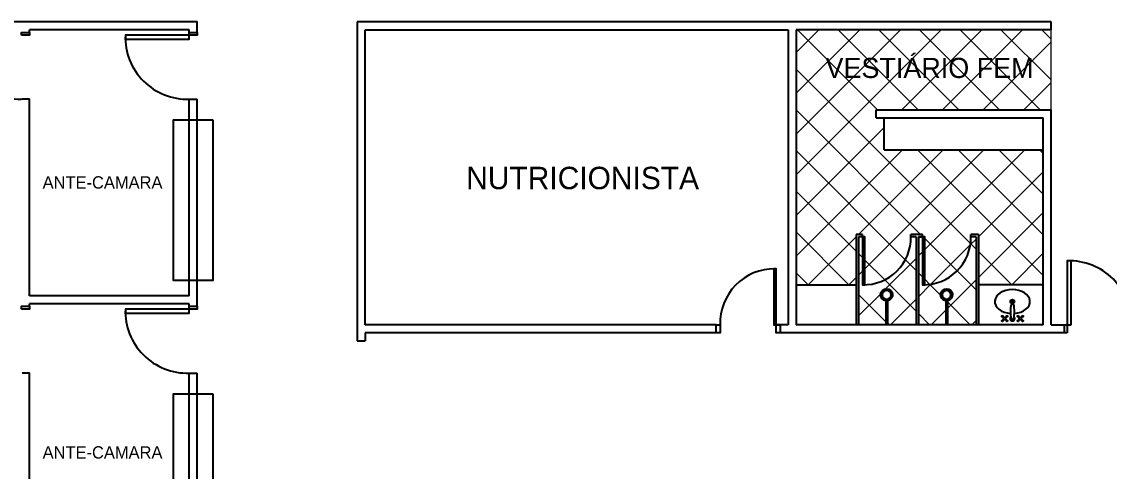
# Model space of a CAD drawing. Header units: millimetres. Extents: x -18806 to 201070, y -25046 to 92854.
# Drawn here: x 67448 to 81049, y -8103 to -2482 of the extents above; entities that cross this region are included whole.
import ezdxf
from ezdxf.enums import TextEntityAlignment as Align

# ---------------------------------------------------------------- set-up
doc = ezdxf.new("R2010")
doc.units = ezdxf.units.MM
doc.header["$LTSCALE"] = 50
doc.layers.add('1', color=1, linetype='Continuous', lineweight=9)
doc.styles.add('2', font='stylu.ttf', dxfattribs={"height": 0.35})

# ---------------------------------------------------------------- blocks, each defined once
blk = doc.blocks.new('CubaElip02')
for p, q in [((-0.113, 0.425), (-0.125, 0.438)), ((-0.113, 0.41), (-0.125, 0.397)), ((-0.107, 0.431), (-0.12, 0.443)), ((-0.093, 0.431), (-0.091, 0.431)), ((-0.091, 0.431), (-0.079, 0.443)), ((-0.086, 0.425), (-0.073, 0.438)), ((-0.086, 0.41), (-0.073, 0.397)), ((0.083, 0.425), (0.071, 0.438)), ((0.083, 0.41), (0.071, 0.397)), ((0.089, 0.431), (0.076, 0.443)), ((0.091, 0.431), (0.088, 0.431)), ((0.105, 0.431), (0.117, 0.443)), ((0.11, 0.425), (0.123, 0.438)), ((0.11, 0.41), (0.123, 0.397)), ((-0.107, 0.404), (-0.12, 0.392)), ((-0.093, 0.404), (-0.091, 0.404)), ((-0.091, 0.404), (-0.079, 0.392)), ((0.089, 0.404), (0.076, 0.392)), ((0.091, 0.404), (0.088, 0.404)), ((0.105, 0.404), (0.117, 0.392)), ((-0.018, 0.242), (0.017, 0.242))]:
    blk.add_line(p, q)
for centre, radius in [((-0.128, 0.446), 0.0075), ((-0.099, 0.417), 0.015), ((-0.071, 0.446), 0.0075), ((0.068, 0.446), 0.0075), ((0.097, 0.417), 0.015), ((0.125, 0.446), 0.0075), ((-0.128, 0.389), 0.0075), ((-0.071, 0.389), 0.0075), ((0.068, 0.389), 0.0075), ((0.125, 0.389), 0.0075), ((0, 0.205), 0.025), ((0, 0.205), 0.015)]:
    blk.add_circle(centre, radius)
for centre, radius, start, end in [((0, 0.417), 0.03, 313.8044, 226.1956), ((0.489, 0.329), 0.514, 170.2018, 189.7982), ((0, 0.417), 0.0175, 0, 180), ((-0.489, 0.329), 0.514, 350.2018, 9.7982)]:
    blk.add_arc(centre, radius, start, end)
blk.add_ellipse((0, 0.205), major_axis=(0.22, 0), ratio=0.681818, start_param=1.682795, end_param=7.743674)
blk = doc.blocks.new('ChuveiroElet01')
for p, q in [((0.316, 0.01), (0, 0.01)), ((0.316, -0.01), (0, -0.01))]:
    blk.add_line(p, q)
blk.add_lwpolyline([(0.421, 0.03), (0.424, 0.025), (0.437, 0.033), (0.434, 0.037)], close=True)
blk.add_circle((0.375, 0), 0.055)
for radius, start, end in [(0.075, 187.6623, 172.3377), (0.06, 32.388, 27.612)]:
    blk.add_arc((0.375, 0), radius, start, end)

msp = doc.modelspace()

# ---------------------------------------------------------------- hatches: boundary and pattern name
at = {"layer": '1'}
h = msp.add_hatch(dxfattribs=at)
h.set_pattern_fill('CTYSQ6ST', color=256, scale=60, angle=45, style=0)
h.set_pattern_definition([(45, (-250078.1, 32921.03), (-254.55844, 254.55844), []), (135, (-250078.1, 32921.03), (-254.55844, -254.55844), [])])
h.paths.add_polyline_path([(77913.09, -6271.8), (78255.081, -6271.8), (78255.081, -5971.13, -14.933034374), (78275.081, -5971.13), (78275.081, -6271.8), (78633.09, -6271.8), (78633.09, -5171.3), (78568.198, -5171.3, -0.42667569), (77963.09, -5771.3), (77963.09, -5171.3), (77913.09, -5171.3)])
h.paths.add_polyline_path([(78663.09, -6271.8), (79005.081, -6271.8), (79005.081, -5971.13, -14.933034374), (79025.081, -5971.13), (79025.081, -6271.8), (79383.09, -6271.8), (79383.09, -5171.3), (79318.198, -5171.3, -0.42667569), (78713.09, -5771.3), (78713.09, -5171.3), (78663.09, -5171.3)])
h.paths.add_polyline_path([(77133.09, -2582.4), (77133.09, -5771.8), (77883.09, -5771.8), (77883.09, -5141.3), (77963.09, -5141.3), (77963.09, -5171.3), (77993.09, -5171.3), (77993.09, -5771.3, 0.411733102), (78568.198, -5171.3), (78568.198, -5141.3), (78713.09, -5141.3), (78713.09, -5171.3), (78743.09, -5171.3), (78743.09, -5771.3, 0.411733102), (79318.198, -5171.3), (79318.198, -5141.3), (79413.09, -5141.3), (79413.09, -5771.8), (80223.449, -5771.8), (80223.449, -4082.4), (78233.09, -4082.4), (78233.09, -3682.4), (78133.09, -3682.4), (78133.09, -3582.4), (80323.449, -3582.4), (80323.449, -2582.4)])
h.paths.add_polyline_path([(77390.164, -3282.264), (80213.541, -3282.264), (80213.541, -2767.841), (77390.164, -2767.841)], flags=24)

# ---------------------------------------------------------------- linework, layer by layer
at = {"color": 5}
for p, q in [((69543.809, -2582.4), (67543.809, -2582.4)), ((67543.809, -2614.748), (67543.809, -2582.4)), ((69543.809, -2614.748), (69543.809, -2582.4)), ((71643.809, -2482.4), (71643.809, -6471.8)), ((80323.449, -2482.4), (71643.809, -2482.4)), ((71743.809, -6271.8), (71743.809, -2582.4)), ((71743.809, -2582.4), (77033.09, -2582.4)), ((77033.09, -2582.4), (77033.09, -6271.8)), ((77133.09, -2582.4), (77133.09, -6271.8)), ((80323.449, -2582.4), (77133.09, -2582.4)), ((80323.449, -2582.4), (80323.449, -2482.4)), ((67452.723, -3448.084), (67543.809, -3448.084)), ((67543.809, -5908.25), (67543.809, -3448.084)), ((69543.809, -5908.25), (69543.809, -3450.107)), ((69543.809, -3450.107), (69643.809, -3450.107)), ((78133.09, -3582.4), (80323.449, -3582.4)), ((78133.09, -3682.4), (78133.09, -3582.4)), ((80323.449, -6271.8), (80323.449, -3582.4)), ((78133.09, -3682.4), (80223.449, -3682.4)), ((80223.449, -6271.8), (80223.449, -3682.4)), ((69543.809, -5908.25), (67543.809, -5908.25)), ((69543.809, -6008.25), (67543.809, -6008.25)), ((67543.809, -6040.598), (67543.809, -6008.25)), ((69543.809, -6040.598), (69543.809, -6008.25)), ((76133.09, -6271.8), (71743.809, -6271.8)), ((71743.809, -6371.8), (71743.809, -6471.8)), ((76133.09, -6371.8), (71743.809, -6371.8)), ((76933.09, -6271.8), (76853.09, -6271.8)), ((77033.09, -6271.8), (76933.09, -6271.8)), ((80488.09, -6371.8), (76933.09, -6371.8)), ((80223.449, -6271.8), (77133.09, -6271.8)), ((80323.449, -6271.8), (80488.09, -6271.8)), ((71643.809, -6471.8), (71743.809, -6471.8)), ((67452.723, -6873.934), (67543.809, -6873.934)), ((67543.809, -9284.1), (67543.809, -6873.934)), ((69543.809, -9284.1), (69543.809, -6875.957)), ((69543.809, -6875.957), (69643.809, -6875.957))]:
    msp.add_line(p, q, dxfattribs=at)
at = {"color": 1}
for q in [(78233.09, -3682.4), (80223.449, -4082.4)]:
    msp.add_line((78233.09, -4082.4), q, dxfattribs=at)
at = {"color": 2}
for p, q in [((77883.09, -5141.3), (77883.09, -6271.8)), ((77963.09, -5141.3), (77883.09, -5141.3)), ((77963.09, -5171.3), (77963.09, -5141.3)), ((78713.09, -5141.3), (78568.198, -5141.3)), ((78568.198, -5171.3), (78568.198, -5141.3)), ((78713.09, -5171.3), (78713.09, -5141.3)), ((79413.09, -5141.3), (79318.198, -5141.3)), ((79318.198, -5171.3), (79318.198, -5141.3)), ((79413.09, -5141.3), (79413.09, -6271.8)), ((77913.09, -5171.3), (77913.09, -6271.8)), ((77963.09, -5171.3), (77913.09, -5171.3)), ((78633.09, -5171.3), (78568.198, -5171.3)), ((78633.09, -5171.3), (78633.09, -6271.8)), ((78663.09, -5171.3), (78663.09, -6271.8)), ((78663.09, -5171.3), (78713.09, -5171.3)), ((78713.09, -5171.3), (78663.09, -5171.3)), ((79383.09, -5171.3), (79318.198, -5171.3)), ((79383.09, -5171.3), (79383.09, -6271.8)), ((77133.09, -5771.8), (77883.09, -5771.8))]:
    msp.add_line(p, q, dxfattribs=at)
at = {"color": 3}
msp.add_line((80223.449, -5771.8), (79413.09, -5771.8), dxfattribs=at)
at = {"color": 5}
for points in [[(69643.809, -2614.748), (69643.809, -2482.4), (69643.809, -2482.4), (60000.809, -2482.4)], [(69643.809, -6040.598), (69643.809, -3450.107)], [(69643.809, -9451.807), (69643.809, -6875.957)]]:
    msp.add_lwpolyline(points, dxfattribs=at)
at = {"color": 2}
for points in [[(67443.809, -2650.107), (67443.809, -2614.748), (67543.809, -2614.748), (67543.809, -2650.107)], [(69543.809, -2650.107), (68743.809, -2650.107), (68743.809, -2650.107), (68743.809, -2700.107), (69543.809, -2700.107)], [(69543.809, -2650.107), (69543.809, -2614.748), (69643.809, -2614.748), (69643.809, -2650.107)], [(80573.449, -6271.8), (80573.449, -5471.8), (80573.449, -5471.8), (80523.449, -5471.8), (80523.449, -6271.8)], [(67443.809, -6075.957), (67443.809, -6040.598), (67543.809, -6040.598), (67543.809, -6075.957)], [(69543.809, -6075.957), (68743.809, -6075.957), (68743.809, -6075.957), (68743.809, -6125.957), (69543.809, -6125.957)], [(69543.809, -6075.957), (69543.809, -6040.598), (69643.809, -6040.598), (69643.809, -6075.957)], [(80523.449, -6371.8), (80488.09, -6371.8), (80488.09, -6271.8), (80523.449, -6271.8)]]:
    msp.add_lwpolyline(points, close=True, dxfattribs=at)
at = {"color": 1}
for points in [[(69843.809, -3713.604), (69343.809, -3713.604), (69343.809, -5713.604), (69843.809, -5713.604)], [(69843.809, -7139.454), (69343.809, -7139.454), (69343.809, -9139.454), (69843.809, -9139.454)]]:
    msp.add_lwpolyline(points, close=True, dxfattribs=at)
at = {"color": 3}
for points in [[(77963.09, -5171.3), (77963.09, -5771.3), (77993.09, -5771.3), (77993.09, -5171.3)], [(78713.09, -5171.3), (78713.09, -5771.3), (78743.09, -5771.3), (78743.09, -5171.3)]]:
    msp.add_lwpolyline(points, close=True, dxfattribs=at)
at = {"color": 2}
for points in [[(76883.09, -6271.8), (76883.09, -5571.8), (76853.09, -5571.8), (76853.09, -6271.8), (76883.09, -6271.8)], [(76183.09, -6271.8), (76183.09, -6371.8), (76183.09, -6371.8), (76133.09, -6371.8), (76133.09, -6271.8), (76183.09, -6271.8)], [(76933.09, -6271.8), (76933.09, -6371.8), (76933.09, -6371.8), (76883.09, -6371.8), (76883.09, -6271.8), (76933.09, -6271.8)]]:
    msp.add_lwpolyline(points, dxfattribs=at)
for centre, radius, start, end in [((67418.809, -2675.107), 775.403, 178.1523897, 274.5340905), ((69518.809, -2675.107), 775.403, 178.1523897, 271.8476103), ((76860.59, -6249.621), 677.863, 89.366056, 181.8749593), ((80548.449, -6246.8), 775.403, 358.1523897, 91.8476103), ((69518.809, -6100.957), 775.403, 178.1523897, 271.8476103)]:
    msp.add_arc(centre, radius, start, end, dxfattribs=at)
at = {"color": 1}
for centre in [(77978.09, -5181.298), (78728.09, -5181.298)]:
    msp.add_arc(centre, 590.192, 268.543645, 0.970702, dxfattribs=at)
at = {"layer": '1'}
msp.add_line((80323.449, -3582.4), (80323.449, -2582.4), dxfattribs=at)

# ---------------------------------------------------------------- block references
at = {"color": 6, "yscale": 1000, "zscale": 1000}
for name, p, xscale, rotation in [('ChuveiroElet01', (78265.081, -6271.8), -1000, 270), ('ChuveiroElet01', (79015.081, -6271.8), -1000, 270), ('CubaElip02', (79838.078, -5776.199), 1000, 180)]:
    msp.add_blockref(name, p, dxfattribs=dict(at, xscale=xscale, rotation=rotation))

# ---------------------------------------------------------------- texts
at = {"color": 7, "style": '2'}
for s, height, p in [('VESTIÁRIO FEM', 252, (78801.852, -3185.642)), ('NUTRICIONISTA', 280, (74463.058, -4575.99)), ('ANTE-CAMARA', 154, (68458.75, -4568.456)), ('ANTE-CAMARA', 154, (68458.75, -7944.306))]:
    msp.add_text(s, height=height, dxfattribs=at).set_placement(p, align=Align.CENTER)

doc.saveas('drawing.dxf')
